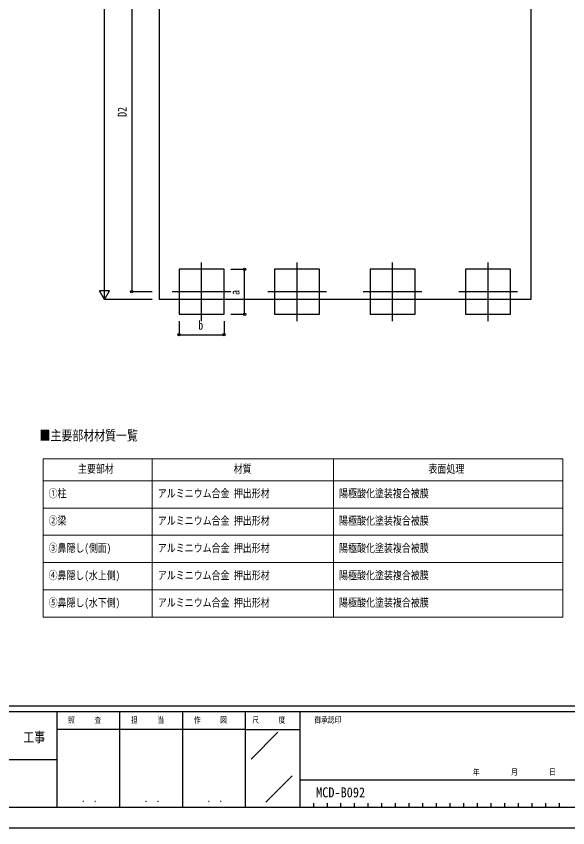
# Model space of a CAD drawing. Units: millimetres, scale not verified. Extents: x -16820 to 16820, y -11880 to 11880.
# Drawn here: x 4586 to 12669, y -11880 to 11 of the extents above; entities that cross this region are included whole.
import ezdxf
from ezdxf.enums import TextEntityAlignment as Align

# ---------------------------------------------------------------- set-up
doc = ezdxf.new("R2010")
doc.units = ezdxf.units.MM
doc.header["$LTSCALE"] = 60
doc.layers.add('0-1_TABLE1', color=7, linetype='Continuous', lineweight=18)
for name, color, linetype in [('0-2_USER1', 3, 'Continuous'), ('0-3_YKK_12', 2, 'Continuous'), ('0-5_YKK_A1', 4, 'Continuous'), ('0-6_YKK_D', 6, 'Continuous'), ('0-7_YKK_ZWAK', 7, 'Continuous')]:
    doc.layers.add(name, color=color, linetype=linetype)
doc.styles.add('ＭＳ ゴシック', font='')
doc.styles.get('ＭＳ ゴシック').set_extended_font_data('MS Gothic')

msp = doc.modelspace()

# ---------------------------------------------------------------- linework, layer by layer
at = {"layer": '0-1_TABLE1'}
for p, q in [((4980.08, -6474.9), (12597.08, -6474.9)), ((4980.08, -6474.9), (4980.08, -8794.9)), ((6580.08, -6474.9), (6580.08, -8794.9)), ((9237.08, -6474.9), (9237.08, -8794.9)), ((12597.08, -6474.9), (12597.08, -8794.9)), ((4980.08, -6794.9), (12597.08, -6794.9)), ((4980.08, -7194.9), (12597.08, -7194.9)), ((4980.08, -7594.9), (12597.08, -7594.9)), ((4980.08, -7994.9), (12597.08, -7994.9)), ((4980.08, -8394.9), (12597.08, -8394.9)), ((4980.08, -8794.9), (12597.08, -8794.9))]:
    msp.add_line(p, q, dxfattribs=at)
at = {"layer": '0-3_YKK_12'}
for p, q in [((7301.4, -4455.32), (7301.4, -3595.32)), ((8701.4, -4455.32), (8701.4, -3595.32)), ((10101.4, -4455.32), (10101.4, -3595.32)), ((11501.4, -4455.32), (11501.4, -3595.32)), ((7731.4, -4025.32), (6871.4, -4025.32)), ((9131.4, -4025.32), (8271.4, -4025.32)), ((10531.4, -4025.32), (9671.4, -4025.32)), ((11931.4, -4025.32), (11071.4, -4025.32))]:
    msp.add_line(p, q, dxfattribs=at)
at = {"layer": '0-5_YKK_A1'}
for p, q in [((6678.75, 6763.18), (6678.75, -4140.82)), ((7631.4, -3695.32), (6971.4, -3695.32))]:
    msp.add_line(p, q, dxfattribs=at)
msp.add_lwpolyline([(12128.42, 6763.18), (12128.42, -4140.82), (6678.75, -4140.82)], dxfattribs=at)
for points in [[(6971.4, -4355.32), (7631.4, -4355.32), (7631.4, -3695.32), (6971.4, -3695.32)], [(8371.4, -4355.32), (9031.4, -4355.32), (9031.4, -3695.32), (8371.4, -3695.32)], [(9771.4, -4355.32), (10431.4, -4355.32), (10431.4, -3695.32), (9771.4, -3695.32)], [(11171.4, -4355.32), (11831.4, -4355.32), (11831.4, -3695.32), (11171.4, -3695.32)]]:
    msp.add_lwpolyline(points, close=True, dxfattribs=at)
at = {"layer": '0-6_YKK_D'}
for p, q in [((5878.75, -3990.82), (5878.75, 6613.18)), ((6278.75, 1311.18), (6278.75, -4025.32)), ((7731.4, -3695.32), (7932.4, -3695.32)), ((7931.4, -4355.32), (7931.4, -3695.32)), ((5878.75, -4140.82), (5878.75, -3881.01)), ((5878.75, -4140.82), (5803.75, -4010.91)), ((5953.75, -4010.91), (5803.75, -4010.91)), ((5878.75, -4140.82), (5953.75, -4010.91)), ((6578.75, -4025.32), (6277.75, -4025.32)), ((6578.75, -4140.82), (5877.75, -4140.82)), ((7731.4, -4355.32), (7932.4, -4355.32)), ((6971.4, -4455.32), (6971.4, -4656.32)), ((7631.4, -4455.32), (7631.4, -4656.32)), ((6971.4, -4655.32), (7631.4, -4655.32))]:
    msp.add_line(p, q, dxfattribs=at)
for centre in [(7931.4, -3695.32), (6278.75, -4025.32), (7931.4, -4355.32), (6971.4, -4655.32), (7631.4, -4655.32)]:
    msp.add_circle(centre, 17, dxfattribs=at)
at = {"layer": '0-7_YKK_ZWAK'}
for p, q in [((15580.08, -10100), (-15619.92, -10100)), ((5180.08, -10180), (-19.92, -10180)), ((6100.08, -10180), (6100.08, -11580)), ((7020.08, -10180), (7020.08, -11580)), ((7940.08, -10180), (7940.08, -11580)), ((8740.08, -10180), (7940.08, -10180)), ((12870.08, -10180), (8740.08, -10180)), ((8740.08, -10180), (8740.08, -11580)), ((7940.08, -10440), (5180.08, -10440)), ((7940.08, -10440), (8740.08, -10440)), ((8028.42, -10873.16), (8420.15, -10481.43)), ((-19.92, -10880), (5180.08, -10880)), ((8242.69, -11503.95), (8627.57, -11119.07)), ((8740.08, -11180), (12870.08, -11180)), ((8940.08, -11520), (8940.08, -11580)), ((9140.08, -11520), (9140.08, -11580)), ((9340.08, -11520), (9340.08, -11580)), ((9540.08, -11520), (9540.08, -11580)), ((9740.08, -11520), (9740.08, -11580)), ((9940.08, -11520), (9940.08, -11580)), ((10140.08, -11520), (10140.08, -11580)), ((10340.08, -11520), (10340.08, -11580)), ((10540.08, -11520), (10540.08, -11580)), ((10740.08, -11520), (10740.08, -11580)), ((10940.08, -11520), (10940.08, -11580)), ((11140.08, -11520), (11140.08, -11580)), ((11340.08, -11520), (11340.08, -11580)), ((11540.08, -11520), (11540.08, -11580)), ((11740.08, -11520), (11740.08, -11580)), ((11940.08, -11520), (11940.08, -11580)), ((12140.08, -11520), (12140.08, -11580)), ((12340.08, -11520), (12340.08, -11580)), ((12540.08, -11520), (12540.08, -11580)), ((-19.92, -11580), (5180.08, -11580)), ((5180.08, -11580), (7940.08, -11580)), ((7940.08, -11580), (8740.08, -11580)), ((8740.08, -11580), (12870.08, -11580))]:
    msp.add_line(p, q, dxfattribs=at)
msp.add_lwpolyline([(-16820, -11880), (16820, -11880), (16820, 11880), (-16820, 11880)], close=True, dxfattribs=at)
msp.add_lwpolyline([(7940.08, -10180), (5180.08, -10180), (5180.08, -11580)], dxfattribs=at)

# ---------------------------------------------------------------- texts
at = {"layer": '0-1_TABLE1', "style": 'ＭＳ ゴシック', "width": 0.8}
for s, p in [('主要部材', (5489.95, -6714.9)), ('材質', (7772.05, -6714.9)), ('表面処理', (10626.95, -6714.9)), ('①柱', (5060.08, -7074.9)), ('アルミニウム合金 押出形材', (6660.08, -7074.9)), ('陽極酸化塗装複合被膜', (9317.08, -7074.9)), ('②梁', (5060.08, -7474.9)), ('アルミニウム合金 押出形材', (6660.08, -7474.9)), ('陽極酸化塗装複合被膜', (9317.08, -7474.9)), ('③鼻隠し(側面)', (5060.08, -7874.9)), ('アルミニウム合金 押出形材', (6660.08, -7874.9)), ('陽極酸化塗装複合被膜', (9317.08, -7874.9)), ('④鼻隠し(水上側)', (5060.08, -8274.9)), ('アルミニウム合金 押出形材', (6660.08, -8274.9)), ('陽極酸化塗装複合被膜', (9317.08, -8274.9)), ('⑤鼻隠し(水下側)', (5060.08, -8674.9)), ('アルミニウム合金 押出形材', (6660.08, -8674.9)), ('陽極酸化塗装複合被膜', (9317.08, -8674.9))]:
    msp.add_text(s, height=117.3, dxfattribs=at).set_placement(p, align=Align.BOTTOM_LEFT)
at = {"layer": '0-2_USER1', "style": 'ＭＳ ゴシック'}
for s, width, p in [('■主要部材材質一覧', 0.8, (4927.97, -6248.74)), ('MCD-B092', 0.9, (8980.42, -11478.81))]:
    msp.add_text(s, height=146.6, dxfattribs=dict(at, width=width)).set_placement(p, align=Align.BOTTOM_LEFT)
at = {"layer": '0-6_YKK_D', "style": 'ＭＳ ゴシック', "width": 0.8}
for s, p in [('D2', (6244.75, -1462.67)), ('a', (7897.4, -4073.32))]:
    msp.add_text(s, height=132, rotation=90, dxfattribs=at).set_placement(p, align=Align.BOTTOM_LEFT)
msp.add_text('b', height=132, dxfattribs=at).set_placement((7253.4, -4621.32), align=Align.BOTTOM_LEFT)
at = {"layer": '0-7_YKK_ZWAK', "style": 'ＭＳ ゴシック', "width": 0.8}
for s, height, p in [('照     査', 87.98, (5345.68, -10370)), ('担     当', 87.98, (6268.88, -10370)), ('作     図', 87.98, (7188.88, -10370)), ('尺     度', 87.98, (8045.68, -10370)), ('御承認印', 87.98, (8956.55, -10370)), ('工事', 146.6, (4689.33, -10669.86)), ('年        月        日', 87.98, (11279.63, -11132.86)), ('． ．', 103.7, (5540, -11537.41)), ('． ．', 103.7, (6460, -11537.41)), ('． ．', 103.7, (7380, -11537.41))]:
    msp.add_text(s, height=height, dxfattribs=at).set_placement(p, align=Align.BOTTOM_LEFT)

doc.saveas('drawing.dxf')
